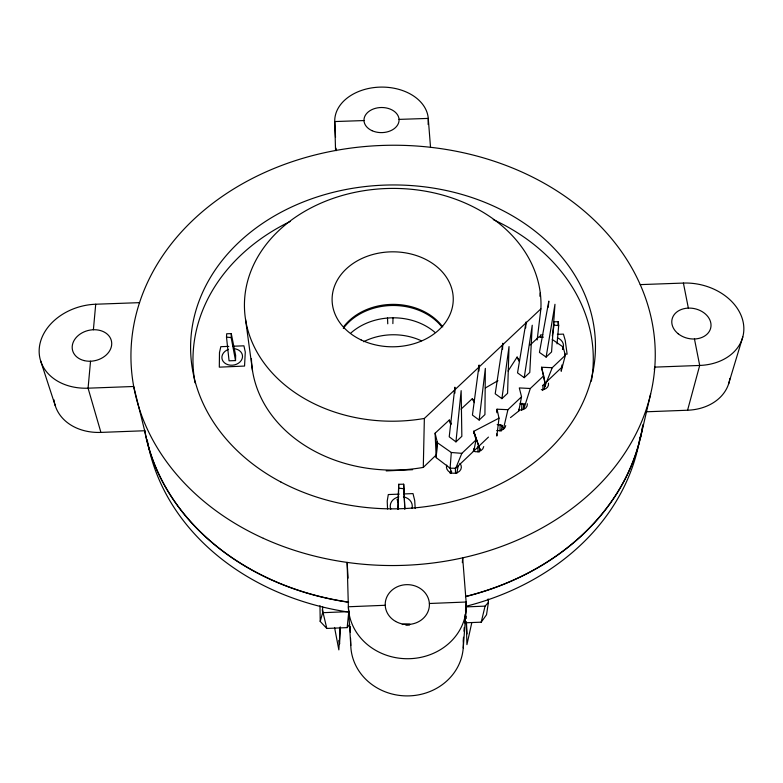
<?xml version="1.0" encoding="UTF-8"?>
<svg xmlns="http://www.w3.org/2000/svg" width="783" height="783" viewBox="0 0 783 783"><rect width="100%" height="100%" fill="white"/><g stroke="black" fill="none" stroke-linecap="round" stroke-linejoin="round"><path stroke-width="1.17" d="M477.953 452.016L477.973 446.153M428.135 124.487L428.262 118.409A46.804 33.483 -0.7 0 0 379.755 87.128A46.804 33.483 -0.7 0 0 334.742 121.551L335.555 150.493M478.981 371.044L479.098 365.005L472.433 415.078L479.157 420.04L484.931 414.608L485.343 368.392L479.157 420.04M235.526 360.581L235.634 355.404L231.279 333.617L226.698 333.764L226.493 337.082L229.067 360.826L235.526 360.581L231.181 337.61L231.279 333.617M251.421 358.516A141.703 114.034 -0.4 0 0 423.29 467.402L424.357 418.445L540.887 308.874A148.281 116.403 -0.4 0 0 385.902 188.546A148.281 116.403 -0.4 0 0 245.696 320.384A148.281 116.403 -0.4 0 0 424.357 418.445M392.87 323.614L393.017 317.702M499.965 431.032L500.131 425.081M340.155 627.046L339.597 643.988L338.873 640.514M451.419 424.122L449.305 420.031L435.103 433.205L437.198 441.827L436.209 457.644L450.098 468.224L455.745 468.214L488.455 437.1M398.694 484.295L398.028 509.273L398.694 484.295L403.685 484.207L404.821 508.989L403.685 484.207M502.549 349.384L502.813 343.267L495.208 393.78L501.913 398.645L507.58 393.32L509.028 346.585L501.913 398.645M521.566 410.439L521.938 403.196M496.833 412.739L497.029 409.206L507.932 409.685L521.547 396.785L519.305 387.928L530.306 388.495L543.656 375.84L541.542 367.247L552.24 367.707L565.336 355.296L563.114 346.986L552.23 339.45M340.262 627.222L338.843 649.88L334.547 627.457M437.198 441.827L436.209 457.644L435.103 433.205M525.657 327.989L526.049 321.979L517.534 372.894L524.228 377.66L529.788 372.444L532.234 325.229L524.228 377.66M462.342 562.654L462.675 557.79L466.139 602.019L465.503 610.525M565.336 355.296L561.186 371.24L561.91 364.976M562.948 349.384L563.114 346.986M463.497 637.264L463.223 640.915A56.307 51.58 1 0 1 409.744 695.862A56.307 51.58 1 0 1 350.774 645.515L348.376 606.766L347.133 562.38L348.083 578.148M463.957 631.186L464.231 627.545M464.681 621.467L465.229 614.175M542.746 390.531L543.089 385.882M463.233 647.933L466.149 609.243M450.098 468.224L451.311 452.496L436.738 442.268M548.296 307.19L548.814 301.112L539.438 352.409L546.113 357.087L551.565 351.959L554.981 304.293L546.113 357.087M557.046 343.884L558.67 325.65L558.299 321.686L553.601 321.833L554.061 325.111L552.338 335.858M90.534 361.217L88.078 388.182L100.919 432.402L144.669 430.748M93.392 329.741L95.722 304.225L139.54 302.649M319.973 605.66L320.218 621.448L326.805 628.446L347.163 627.614L348.856 610.936M455.951 441.866L461.158 390.648L461.843 436.327L455.951 441.866L449.217 436.806L454.894 387.184L454.923 393.144M496.784 411.515L497.029 409.206L499.006 418.151L496.833 436.062L496.696 433.89M557.927 325.151L558.299 321.686M451.302 473.461L451.576 471.033M539.869 296.258L540.27 292.881M537.138 340.008L540.887 308.874M540.221 337.277L540.515 334.958L542.922 334.87M543.656 375.84L545.046 383.259L544.537 387.096L552.24 367.707M488.112 598.946L488.416 602.372L486.517 614.772L481.212 622.172L464.505 622.847M456.802 473.226L458.182 466.061M510.487 417.593L518.786 411.006L521.547 396.785M499.006 418.151L473.764 431.325L476.015 439.938L473.793 451.057L473.784 448.728M479.137 452.124L479.862 448.659M501.1 431.169L502.392 425.355M471.797 622.661L466.922 644.644L466.276 622.103M654.255 369.468L654.794 367.119L699.699 365.446A52.833 40.599 12.3 0 0 743.214 322.361A52.833 40.599 12.3 0 0 683.402 283.064L640.249 284.62M640.386 438.089L650.644 393.908M507.932 409.685L503.44 428.878L501.267 424.915L497.185 424.592M522.927 409.44L524.307 403.588M481.212 622.172L485.069 606.13L488.416 602.372M544.087 389.259L545.271 384.541M645.681 411.809L687.572 410.233L699.699 365.446L694.462 338.99M320.218 621.448L322.635 612.697L322.616 606.786M728.513 384.199L742.793 336.925M530.306 388.495L524.189 407.786L523.367 403.891L520.069 403.774M455.745 468.214L461.843 453.357L476.015 439.938M508.059 371.054L517.113 357.077L519.511 361.325M347.163 627.614L349.766 624.257M398.439 501.57L397.735 502.255L398.165 501.972M423.29 467.402L436.444 454.766M542.482 385.706L561.744 367.374M461.04 409.127L472.355 398.635L474.058 401.728M530.101 345.019L538.861 336.896L543.48 337.121M485.46 387.908L497.939 380.665M386.225 470.906L412.651 469.702M564.739 354.249L567.117 354.141L565.218 340.321L563.417 334.116L557.388 334.341M385.216 605.279L348.376 606.766A58.96 53.136 0.9 0 0 410.145 658.679A58.96 53.136 0.9 0 0 466.139 602.019L429.378 603.497M349.287 611.621L322.635 612.697L322.351 609.634L326.805 628.446M465.679 606.913L485.069 606.13M405.888 625.226L409.47 625.088M399.271 494.122L388.299 494.553L387.213 501.12L387.565 508.989M403.588 493.956L413.003 493.593L414.706 500.513L415.205 508.519M397.275 499.897L398.058 499.867L397.03 499.818M228.802 346.389L220.816 346.683L219.485 352.536L219.309 367.158L244.55 366.062L245.285 352.076L243.924 345.832L232.982 346.233M363.997 120.562L334.742 121.551L335.525 137.328M399.056 119.388L428.262 118.409L430.523 147.263M451.311 452.496L461.843 453.357M398.85 488.191L403.852 488.729M226.493 337.082L231.181 337.61M554.061 325.111L558.67 325.65M472.355 398.635L474.478 402.648M517.113 357.077L519.188 361.276M473.764 431.325L480.155 450.215L473.764 431.325L473.774 433.645M40.618 360.797L55.221 405.574M449.305 420.031L450.245 423.446M144.375 429.583L133.697 386.489L88.078 388.182A53.313 41.264 -13.7 0 1 39.287 348.132A53.313 41.264 -13.7 0 1 95.722 304.225M541.542 367.247L545.046 383.259M683.402 283.064L688.355 308.111M245.539 319.425L252.498 370.643M450.323 467.588L451.028 473.5M518.669 409.274L518.786 411.006M466.404 621.917L467.089 633.956M336.064 148.251L336.191 150.679M387.497 317.918L387.761 323.81M466.11 616.172L466.179 618.55M350.216 626.351L350.392 632.341M350.569 638.331L350.774 645.515M455.393 468.214L455.51 473.089M343.864 326.501A57.903 46.54 -0.4 0 1 442.757 326.902M100.919 432.402A51.159 40.462 -14.4 0 1 53.978 399.819M402.247 624.521A21.112 19.34 1 0 1 409.861 624.217M729.873 378.424A50.719 39.845 13 0 1 687.572 410.233M643.039 424.445A251.568 205.968 -0.4 0 1 465.484 596.636M348.611 602.264A251.568 205.968 -0.4 0 1 144.61 430.444M493.27 219.602A200.164 161.092 -0.4 0 1 591.361 381.125M195.006 382.809A200.164 161.092 -0.4 0 1 290.141 221.491M233.481 348.631A10.355 8.261 -8.3 0 1 241.34 360.317A10.355 8.261 -8.3 0 1 224.476 362.823A10.355 8.261 -8.3 0 1 228.538 349.365M343.316 328.41A57.844 46.52 -0.4 0 1 441.671 326.648M350.97 332.932A57.218 46.275 -0.4 0 1 434.761 332.207M403.431 496.853A11.04 9.533 0.1 0 1 412.015 508.373M390.786 509.204A11.04 9.533 0.1 0 1 398.86 496.892M459.934 463.37A7.468 6.323 3.5 0 1 455.148 473.235A7.468 6.323 3.5 0 1 446.721 465.063M449.628 472.883A7.38 6.284 3.6 0 1 451.537 472.266M483.718 446.594A7.399 6.195 4.7 0 1 473.167 451.106M505.73 425.6A7.341 6.078 5.7 0 1 496.774 430.493M527.351 403.754A7.272 5.961 6.5 0 1 518.503 409.812M548.462 383.161A7.213 5.843 7.3 0 1 541.337 389.709M557.369 337.796A10.306 8.182 7.2 0 1 562.448 349.12M640.093 436.855A248.73 204.725 -0.4 0 1 465.934 606.296M349.169 612.169A248.73 204.725 -0.4 0 1 147.253 439.987M642.696 425.609A251.402 205.841 -0.4 0 1 465.533 596.46M348.552 602.088A251.402 205.841 -0.4 0 1 144.689 429.984M363.606 341.721A56.356 45.943 -0.4 0 1 421.401 340.811M361.11 339.93A60.585 47.489 -0.4 0 0 453.24 300.29A60.585 47.489 -0.4 0 0 363.674 257.695A60.585 47.489 -0.4 0 0 361.11 339.93M84.153 360.591A19.986 15.464 -13.6 0 0 111.587 341.799A19.986 15.464 -13.6 0 0 80.13 334.057A19.986 15.464 -13.6 0 0 84.153 360.591M263.313 538.303A262.158 210.147 -0.4 0 0 655.254 353.466A262.158 210.147 -0.4 0 0 260.729 174.325A262.158 210.147 -0.4 0 0 263.313 538.303M395.621 621.428A22.11 19.918 0.9 0 0 429.397 605.288A22.11 19.918 0.9 0 0 396.903 586.956A22.11 19.918 0.9 0 0 395.621 621.428M678.215 333.783A19.81 15.22 12.3 0 0 710.582 328.469A19.81 15.22 12.3 0 0 685.419 308.394A19.81 15.22 12.3 0 0 678.215 333.783M372.082 130.702A17.549 12.557 -0.7 0 0 399.056 120.513A17.549 12.557 -0.7 0 0 373.452 108.964A17.549 12.557 -0.7 0 0 372.082 130.702M280.891 482.015A202.445 161.954 -0.4 0 0 595.06 356.617A202.445 161.954 -0.4 0 0 303.138 202.014A202.445 161.954 -0.4 0 0 280.891 482.015"/></g></svg>
